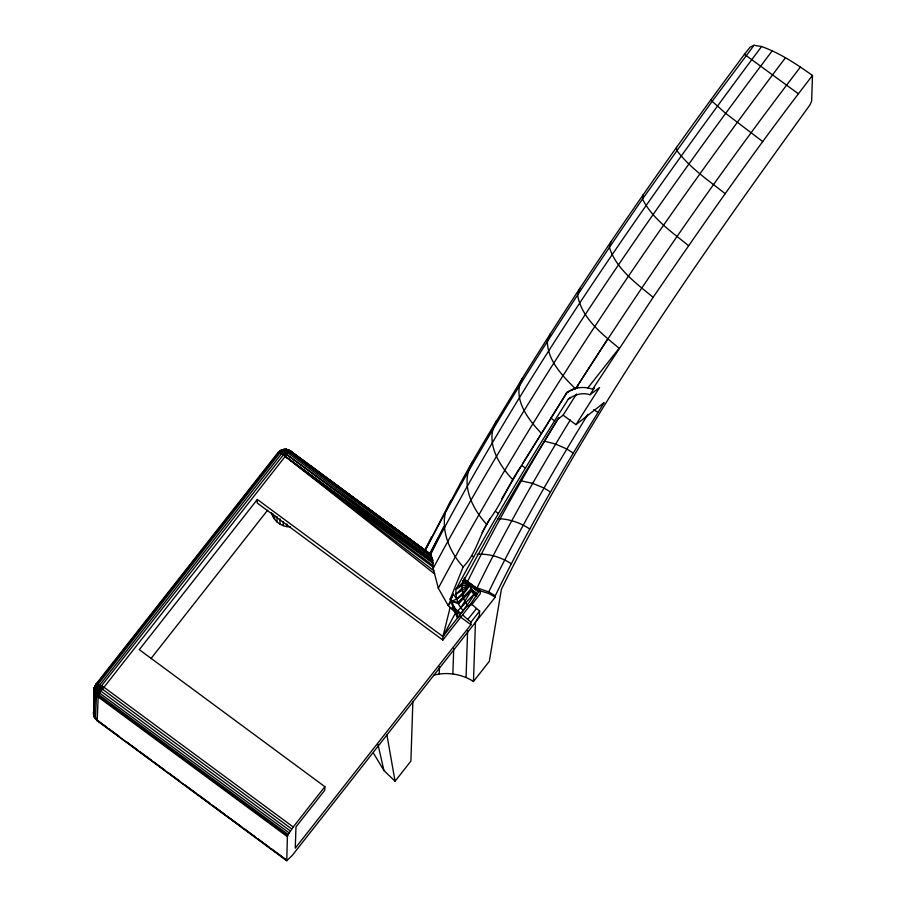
<?xml version="1.0" encoding="UTF-8"?>
<svg xmlns="http://www.w3.org/2000/svg" width="906" height="906" viewBox="0 0 906 906"><rect width="100%" height="100%" fill="white"/><g stroke="black" fill="none" stroke-linecap="round" stroke-linejoin="round"><path stroke-width="1.36" d="M462.773 610.123C457.553 604.608 455.378 596.827 455.978 589.353L462.638 582.615L469.818 585.446L471.029 589.172L474.28 593.872C469.818 602.603 463.34 609.749 457.892 617.654C456.443 616.533 455.072 612.082 455.605 609.398L461.075 613.43L467.575 605.174C468.776 611.199 481.799 582.32 480.203 593.894L471.562 604.88L471.618 603.419L442.819 640.055L257.225 503.023L257.349 499.466L442.943 636.51L442.819 640.055M467.303 605.514L463.226 597.881L462.219 587.892L462.638 582.615L496.182 521.765L521.89 477.813L557.654 419.433L563.102 415.175L575.944 424.654L604.109 402.626C565.027 465.367 527.688 529.319 495.254 595.786L495.208 597.19L292.276 855.377L286.772 860.7L97.384 720.87L94.088 716.589L93.544 714.404L94.315 688.345L96.455 683.509L277.848 452.728C280.894 448.957 286.828 448.198 290.735 451.052L430.395 554.166L432.672 559.772L433.181 568.345L438.3 588.209L448.221 605.582L455.571 612.773L457.609 617.949M94.303 705.491L94.666 694.37M107.01 727.405L95.447 718.809L96.546 694.313L100.94 691.142L285.231 456.375L290.18 451.222L430.395 554.166C524.166 374.903 640.712 208.38 761.572 46.523C780.089 53.103 796.555 64.179 812.489 75.47L811.64 101.098L809.907 104.994C697.688 260.033 586.737 417.394 501.414 589.228L489.319 661.323L473.476 681.471C461.992 674.098 447.134 671.618 433.929 675.151M290.441 526.884C283.114 527.043 275.9 522.841 272.683 516.205L272.774 513.577M274.552 519.274L274.677 515.344M276.998 521.947L277.168 516.703M279.92 524.11L280.09 518.866M283.227 525.684L283.351 521.754M286.772 526.624L286.862 523.996M286.772 860.7L287.383 836.68L288.187 834.517L293.216 826.997L324.892 786.702L139.298 649.659L257.349 499.466M324.892 786.702L324.767 790.247L295.979 826.872L295.265 848.163L470.905 624.71L470.995 622.071L479.636 611.086L471.539 604.132M412.853 701.98L410.894 761.108L395.061 781.244L383.918 770.519L373.589 753.35M439.206 673.804L439.444 666.759M452.875 673.838L453.713 648.503M466.069 677.303L467.609 630.848M473.476 681.471L475.446 622.218L479.297 615.763L479.636 611.086M495.208 597.19L488.674 593.43L488.719 591.912C518.447 530.905 552.422 472.083 587.926 414.28M478.515 591.867L469.818 585.446L462.219 587.892L455.945 594.234L469.67 585.638L456.737 599.093L451.698 601.199L453.861 606.499L454.076 609.67L450.135 607.45L442.943 636.51L455.571 612.773C453.045 606.963 448.459 599.727 453.34 594.211L456.737 599.093L462.728 594.936L469.976 585.31L463.26 580.35M433.045 562.592L286.715 454.563L286.364 449.342L281.653 449.954L278.629 452.717L97.236 683.498L94.315 688.492L93.544 714.404L94.088 716.589L97.384 720.87L94.088 716.589M434.62 573.906L285.231 456.375L283.974 449.353L277.848 452.728L279.965 452.819L285.231 456.375L433.068 563.17M451.63 603.034L450.135 599.16L463.147 566.907C449.988 552.332 441.245 532.309 445.333 512.479C467.983 465.99 496.035 422.298 522.535 377.938C591.573 266.794 666.216 159.196 744.438 54.337L750.1 47.146L754.041 45.3L761.572 46.523M643.101 194.835L642.501 199.026C564.37 312.242 489.251 427.926 425.424 549.908L450.95 500.282M293.216 826.997L103.828 687.156L96.455 683.509C93.669 687.597 93.477 693.826 97.995 696.85L287.383 836.68M286.59 860.338L97.214 720.497L98.21 695.989L96.104 689.16L96.455 683.509M287.598 835.819L98.21 695.989L99.4 692.943L97.712 686.216L98.154 684.121L279.965 452.819L286.624 449.908L290.735 451.052L283.884 449.433M610.825 241.879L609.387 247.304C616.193 269.116 636.295 283.306 653.135 297.327L592.592 389.297C584.087 385.979 573.883 387.315 566.624 392.74L521.018 466.352C509.251 482.898 502.23 502.422 490.191 518.526C479.421 533.804 476.624 553.498 463.147 566.907M286.624 449.908L281.653 449.954L281.426 453.895L100.034 684.676L94.87 687.586L95.515 692.15L98.21 695.989L96.229 695.151C94.145 693.985 93.012 679.942 94.983 693.067L94.19 716.725L93.533 711.991M95.311 685.491L94.315 688.492L94.949 686.012L96.478 684.642L100.034 684.676L99.875 687.892L100.94 691.142L290.328 830.972M579.84 288.278L577.598 294.926C581.516 318.199 602.014 333.986 619.138 348.255L587.881 387.881M96.546 694.313L94.892 692.58L96.693 691.538L97.791 688.492L103.828 687.156M550.35 333.725L547.326 341.562C547.734 360.928 562.479 375.786 575.287 388.685L575.729 388.493C646.352 278.448 720.893 170.815 800.428 67.021M462.638 582.615L464.631 577.575M522.535 377.938C511.596 397.655 527.779 419.195 541.21 433.136M496.601 420.611C484.393 440.86 498.493 464.744 512.875 479.75M472.683 461.482C459.557 482.32 471.516 508.232 486.76 524.381M444.144 526.499L430.622 554.483L290.18 451.222L286.364 449.342L283.861 449.614L288.754 450.214L290.905 451.415L430.135 554.042L444.144 526.499L429.625 553.781M424.71 550.463L431.55 536.771M467.054 582.603C494.778 526.012 526.092 471.267 558.911 417.507M433.181 568.345C530.882 386.409 648.141 215.537 772.252 50.736M438.3 588.209C538.085 401.607 658.198 226.477 785.468 57.701M450.135 599.16L453.34 594.211L448.221 605.582L451.199 601.663M570.497 397.451L568.345 399.116C528.753 461.233 490.792 524.427 455.978 589.353L462.445 585.208L469.818 585.446M288.187 834.517L98.811 694.687L100.94 691.142L98.358 690.791L96.693 691.538M482.139 532.649L490.191 518.526M501.799 498.674L521.018 466.352M570.282 419.976C536.884 474.597 505.14 530.293 477.054 587.847L488.719 591.912L495.254 595.786M455.571 612.773L460.826 607.767L471.641 590.112L477.281 594.155M522.615 463.725L567.179 392.309L577.077 387.474M563.102 415.175L576.556 393.985M281.472 450.237L279.32 451.437L281.653 449.954M568.345 399.116C574.472 394.699 582.649 392.151 590.021 394.744L594.302 388.017L592.592 389.297M575.944 424.654L599.557 387.53L590.021 394.744M575.831 388.504L607.666 339.003M653.135 297.327C704.585 222.208 756.714 147.451 812.489 75.47M431.301 555.401L290.18 451.222L288.097 453.034L284.688 452.774L281.426 453.895L278.629 452.717M150.894 658.685L267.621 510.191M754.041 45.3L711.856 101.721L642.501 199.026C652.445 218.901 671.765 231.947 688.56 245.685M442.943 636.51L457.768 617.643M470.995 622.071L467.734 619.5L476.465 608.583M471.029 589.172L457.881 602.49L451.698 601.199L458.379 603.668L471.029 589.172L477.417 593.883M452.989 607.405L453.861 606.499L460.089 615.355M460.826 607.767L474.28 593.872L476.669 595.355M458.379 603.668L471.641 590.112M576.76 388.164L578.209 387.066M96.036 686.805L97.791 688.492L94.371 690.519L98.811 694.687M277.848 452.728L281.743 450.542L286.364 449.342M566.624 392.74L568.741 391.517M98.358 690.791L102.333 689.138L291.721 828.967M571.539 389.897L575.287 388.685M432.774 560.587L286.715 454.563L283.261 455.005L99.875 687.892L102.333 689.138L101.868 685.785L97.712 686.216M477.179 554.325C489.115 553.43 501.278 557.269 511.267 563.736M497.473 518.662C508.889 518.787 520.248 522.705 529.75 528.979M432.128 557.564L289.071 451.63L281.743 450.542M289.071 451.63L288.652 449.908L286.353 449.603M521.301 480.882L532.649 483.351L543.985 488.017L550.452 492.015M99.4 692.943L289.116 832.863M544.517 441.188L555.627 444.087L566.805 449.014L573.249 453.068M478.289 590.316L488.674 593.43M95.221 715.547L94.099 715.14L95.447 718.809M95.821 717.824L94.677 717.348L93.511 712.49M593.69 409.671L597.96 412.411M744.438 54.337L798.197 93.646M97.236 683.498L98.154 684.121M289.274 451.89L431.494 555.888M463.906 579.602L479.557 591.052L463.861 579.455M464.404 579.33L480.112 590.893L464.359 579.24M550.791 418.028L554.529 420.792M521.788 465.435L525.378 468.085M495.809 511.618L498.368 513.509M472.083 555.763L473.612 556.896M464.642 579.693L480.293 591.256M463.181 580.531L478.662 591.731M432.672 559.772L288.097 453.034L286.783 451.063M472.037 592.207L476.262 596.148L474.042 594.438M433.804 570.769L285.231 456.375L433.181 565.604M459.557 616.329L470.905 624.71M109.286 729.081L119.49 736.612M126.296 741.64L137.633 750.009M139.898 751.686L151.245 760.055M153.51 761.731L164.847 770.1M168.256 772.614L179.592 780.995M185.266 785.174L196.602 793.554M198.867 795.23L210.215 803.599M212.48 805.275L224.948 814.483M227.225 816.159L241.97 827.042M244.235 828.718L255.571 837.087M257.836 838.763L269.184 847.144M271.449 848.82L285.062 858.865M762.739 141.608L725.4 113.148L710.689 100M285.231 456.375L433.181 567.258M725.174 193.669C708.254 180.271 689.851 167.78 676.737 150.396L676.454 147.44M286.715 454.563L284.688 452.774L283.261 455.005L282.06 451.686M462.807 615.061L467.734 619.5M94.87 687.586L96.104 689.16M271.46 512.841L272.683 516.205M279.965 452.819L279.546 451.086M378.006 744.517L383.918 770.519M386.941 734.936L395.061 781.244M456.839 611.448L457.892 617.654"/></g></svg>
